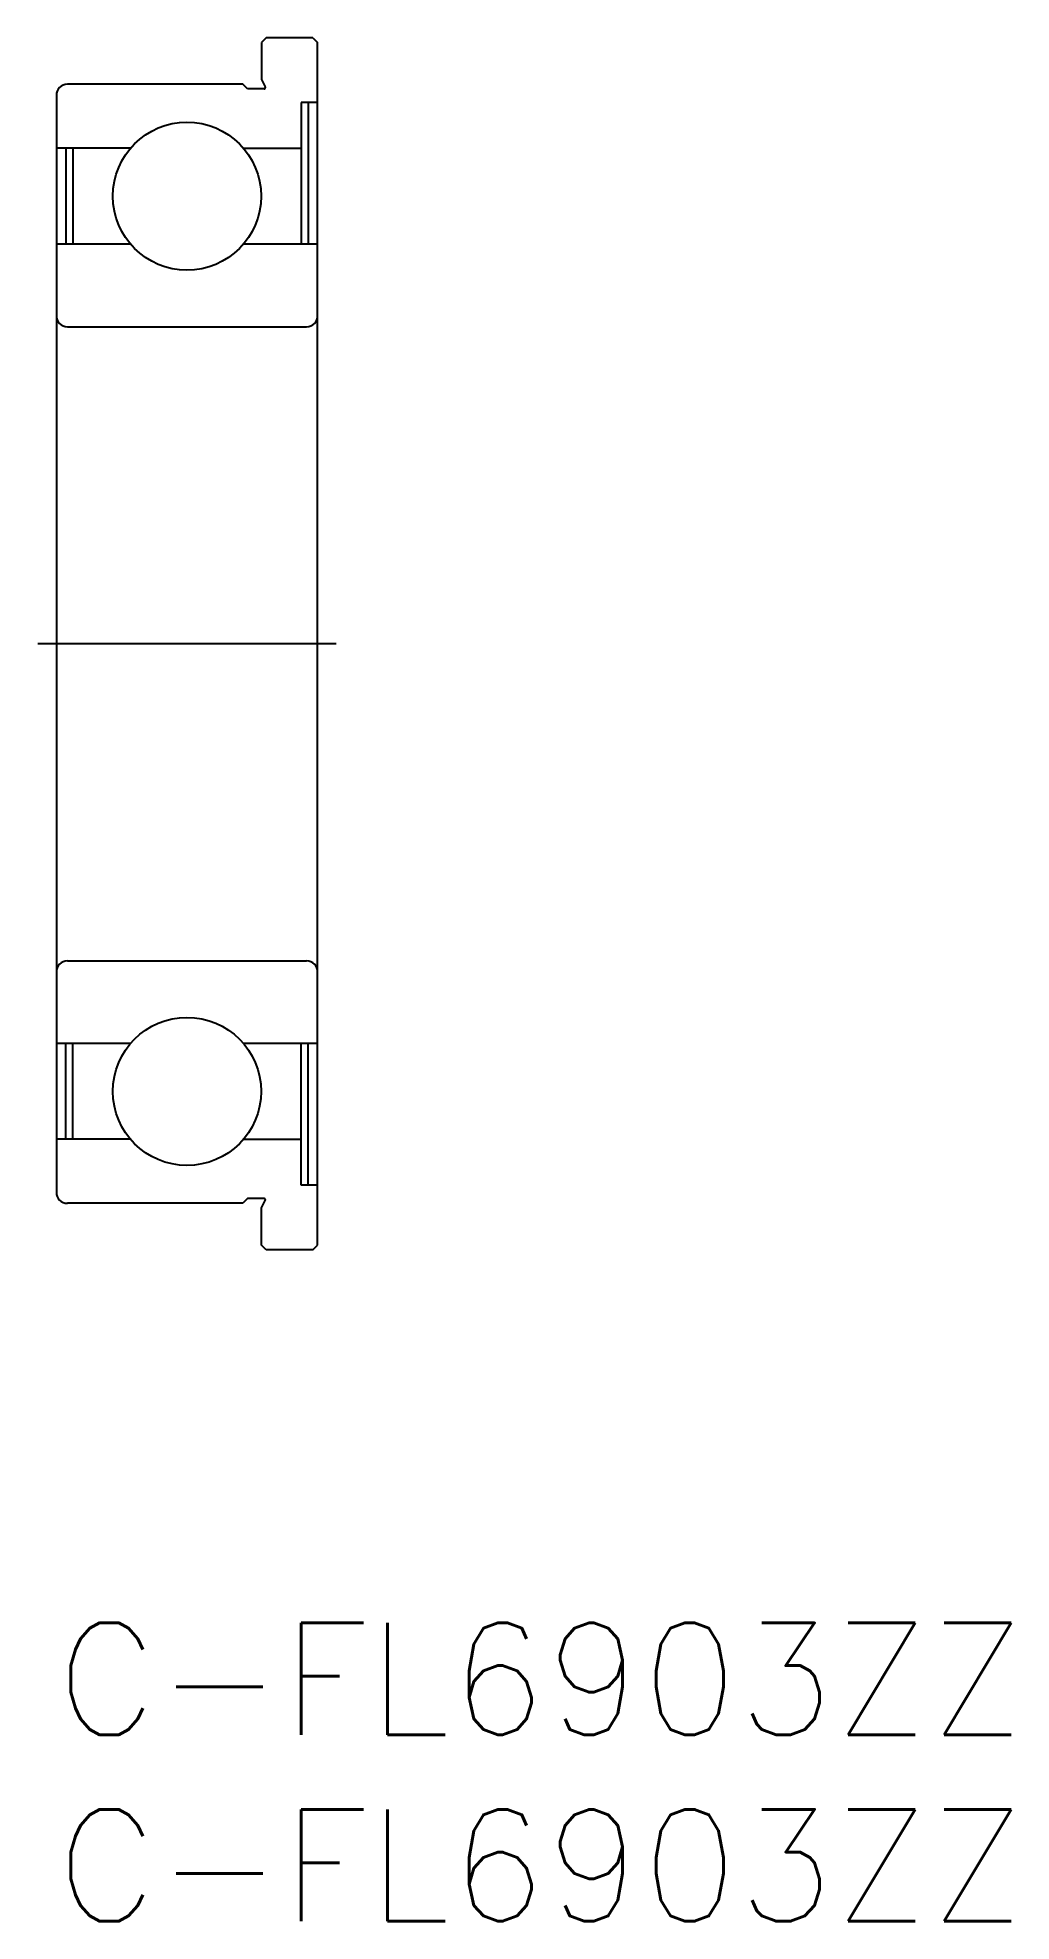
# Model space of a CAD drawing. Extents: x -0.5 to 25.6, y -8 to 42.5.
import ezdxf

# ---------------------------------------------------------------- set-up
doc = ezdxf.new("R2010")
doc.units = 0
doc.header["$LTSCALE"] = 0.5
doc.linetypes.add('CENTER', pattern=[50.8, 31.75, -6.35, 6.35, -6.35])
for name, color, linetype in [('MSM_CENTER', 1, 'CENTER'), ('MSM_CONTINUOUS', 7, 'CONTINUOUS'), ('MSM_PART_NUMBER', 7, 'CONTINUOUS')]:
    doc.layers.add(name, color=color, linetype=linetype)
doc.styles.get("Standard").update_dxf_attribs({"font": 'txt.shx', "height": 1, "bigfont": 'bigfont.shx'})

# ---------------------------------------------------------------- blocks, each defined once
blk = doc.blocks.new('*U8')
at = {"layer": 'MSM_PART_NUMBER'}
blk.add_text('C-FL6903ZZ', height=3, dxfattribs=at).set_placement((0, -3))
blk = doc.blocks.new('*U9')
at = {"layer": 'MSM_PART_NUMBER'}
blk.add_text('C-FL6903ZZ', height=3, dxfattribs=at).set_placement((0, -8))

msp = doc.modelspace()

# ---------------------------------------------------------------- linework, layer by layer
at = {"layer": 'MSM_CENTER'}
msp.add_line((7.5, 26.25), (-0.5, 26.25), dxfattribs=at)
at = {"layer": 'MSM_CONTINUOUS', "color": 7, "linetype": 'CONTINUOUS'}
for p, q in [((5.625, 42.5), (5.5, 42.375)), ((6.875, 42.5), (5.625, 42.5)), ((6.875, 42.5), (7, 42.375)), ((5.5, 42.375), (5.5, 41.375)), ((7, 10.125), (7, 42.375)), ((0, 40.95), (0, 11.55)), ((5, 41.25), (0.3, 41.25)), ((5.125, 41.125), (5, 41.25)), ((5.564, 41.125), (5.125, 41.125)), ((5.5, 41.375), (5.598, 41.179)), ((6.562, 40.765), (6.562, 36.965)), ((7, 40.765), (6.562, 40.765)), ((6.75, 40.765), (6.75, 36.965)), ((1.987, 39.535), (0, 39.535)), ((0.25, 39.535), (0.25, 36.965)), ((0.437, 39.535), (0.437, 36.965)), ((5.013, 39.535), (6.562, 39.535)), ((1.987, 36.965), (0, 36.965)), ((7, 36.965), (5.013, 36.965)), ((0.3, 34.75), (6.7, 34.75)), ((0.3, 17.75), (6.7, 17.75)), ((1.987, 15.535), (0, 15.535)), ((0.25, 12.965), (0.25, 15.535)), ((0.437, 12.965), (0.437, 15.535)), ((7, 15.535), (5.013, 15.535)), ((6.562, 11.735), (6.562, 15.535)), ((6.75, 11.735), (6.75, 15.535)), ((1.987, 12.965), (0, 12.965)), ((5.013, 12.965), (6.562, 12.965)), ((7, 11.735), (6.562, 11.735)), ((5, 11.25), (0.3, 11.25)), ((5.125, 11.375), (5, 11.25)), ((5.564, 11.375), (5.125, 11.375)), ((5.5, 11.125), (5.598, 11.321)), ((5.5, 10.125), (5.5, 11.125)), ((5.625, 10), (5.5, 10.125)), ((6.875, 10), (7, 10.125)), ((6.875, 10), (5.625, 10))]:
    msp.add_line(p, q, dxfattribs=at)
for centre in [(3.5, 38.25), (3.5, 38.25), (3.5, 14.25), (3.5, 14.25)]:
    msp.add_circle(centre, 1.985, dxfattribs=at)
for centre, radius, start, end in [((0.3, 40.95), 0.3, 90, 180), ((5.564, 41.162), 0.0375, 270, 26.5651), ((0.3, 35.05), 0.3, 180, 270), ((6.7, 35.05), 0.3, 270, 0), ((0.3, 17.45), 0.3, 90, 180), ((6.7, 17.45), 0.3, 0, 90), ((0.3, 11.55), 0.3, 180, 270), ((5.564, 11.338), 0.0375, 333.4349, 90)]:
    msp.add_arc(centre, radius, start, end, dxfattribs=at)

# ---------------------------------------------------------------- block references
at = {"layer": 'MSM_CONTINUOUS'}
for name in ['*U8', '*U9']:
    msp.add_blockref(name, (0, 0), dxfattribs=at)

doc.saveas('drawing.dxf')
